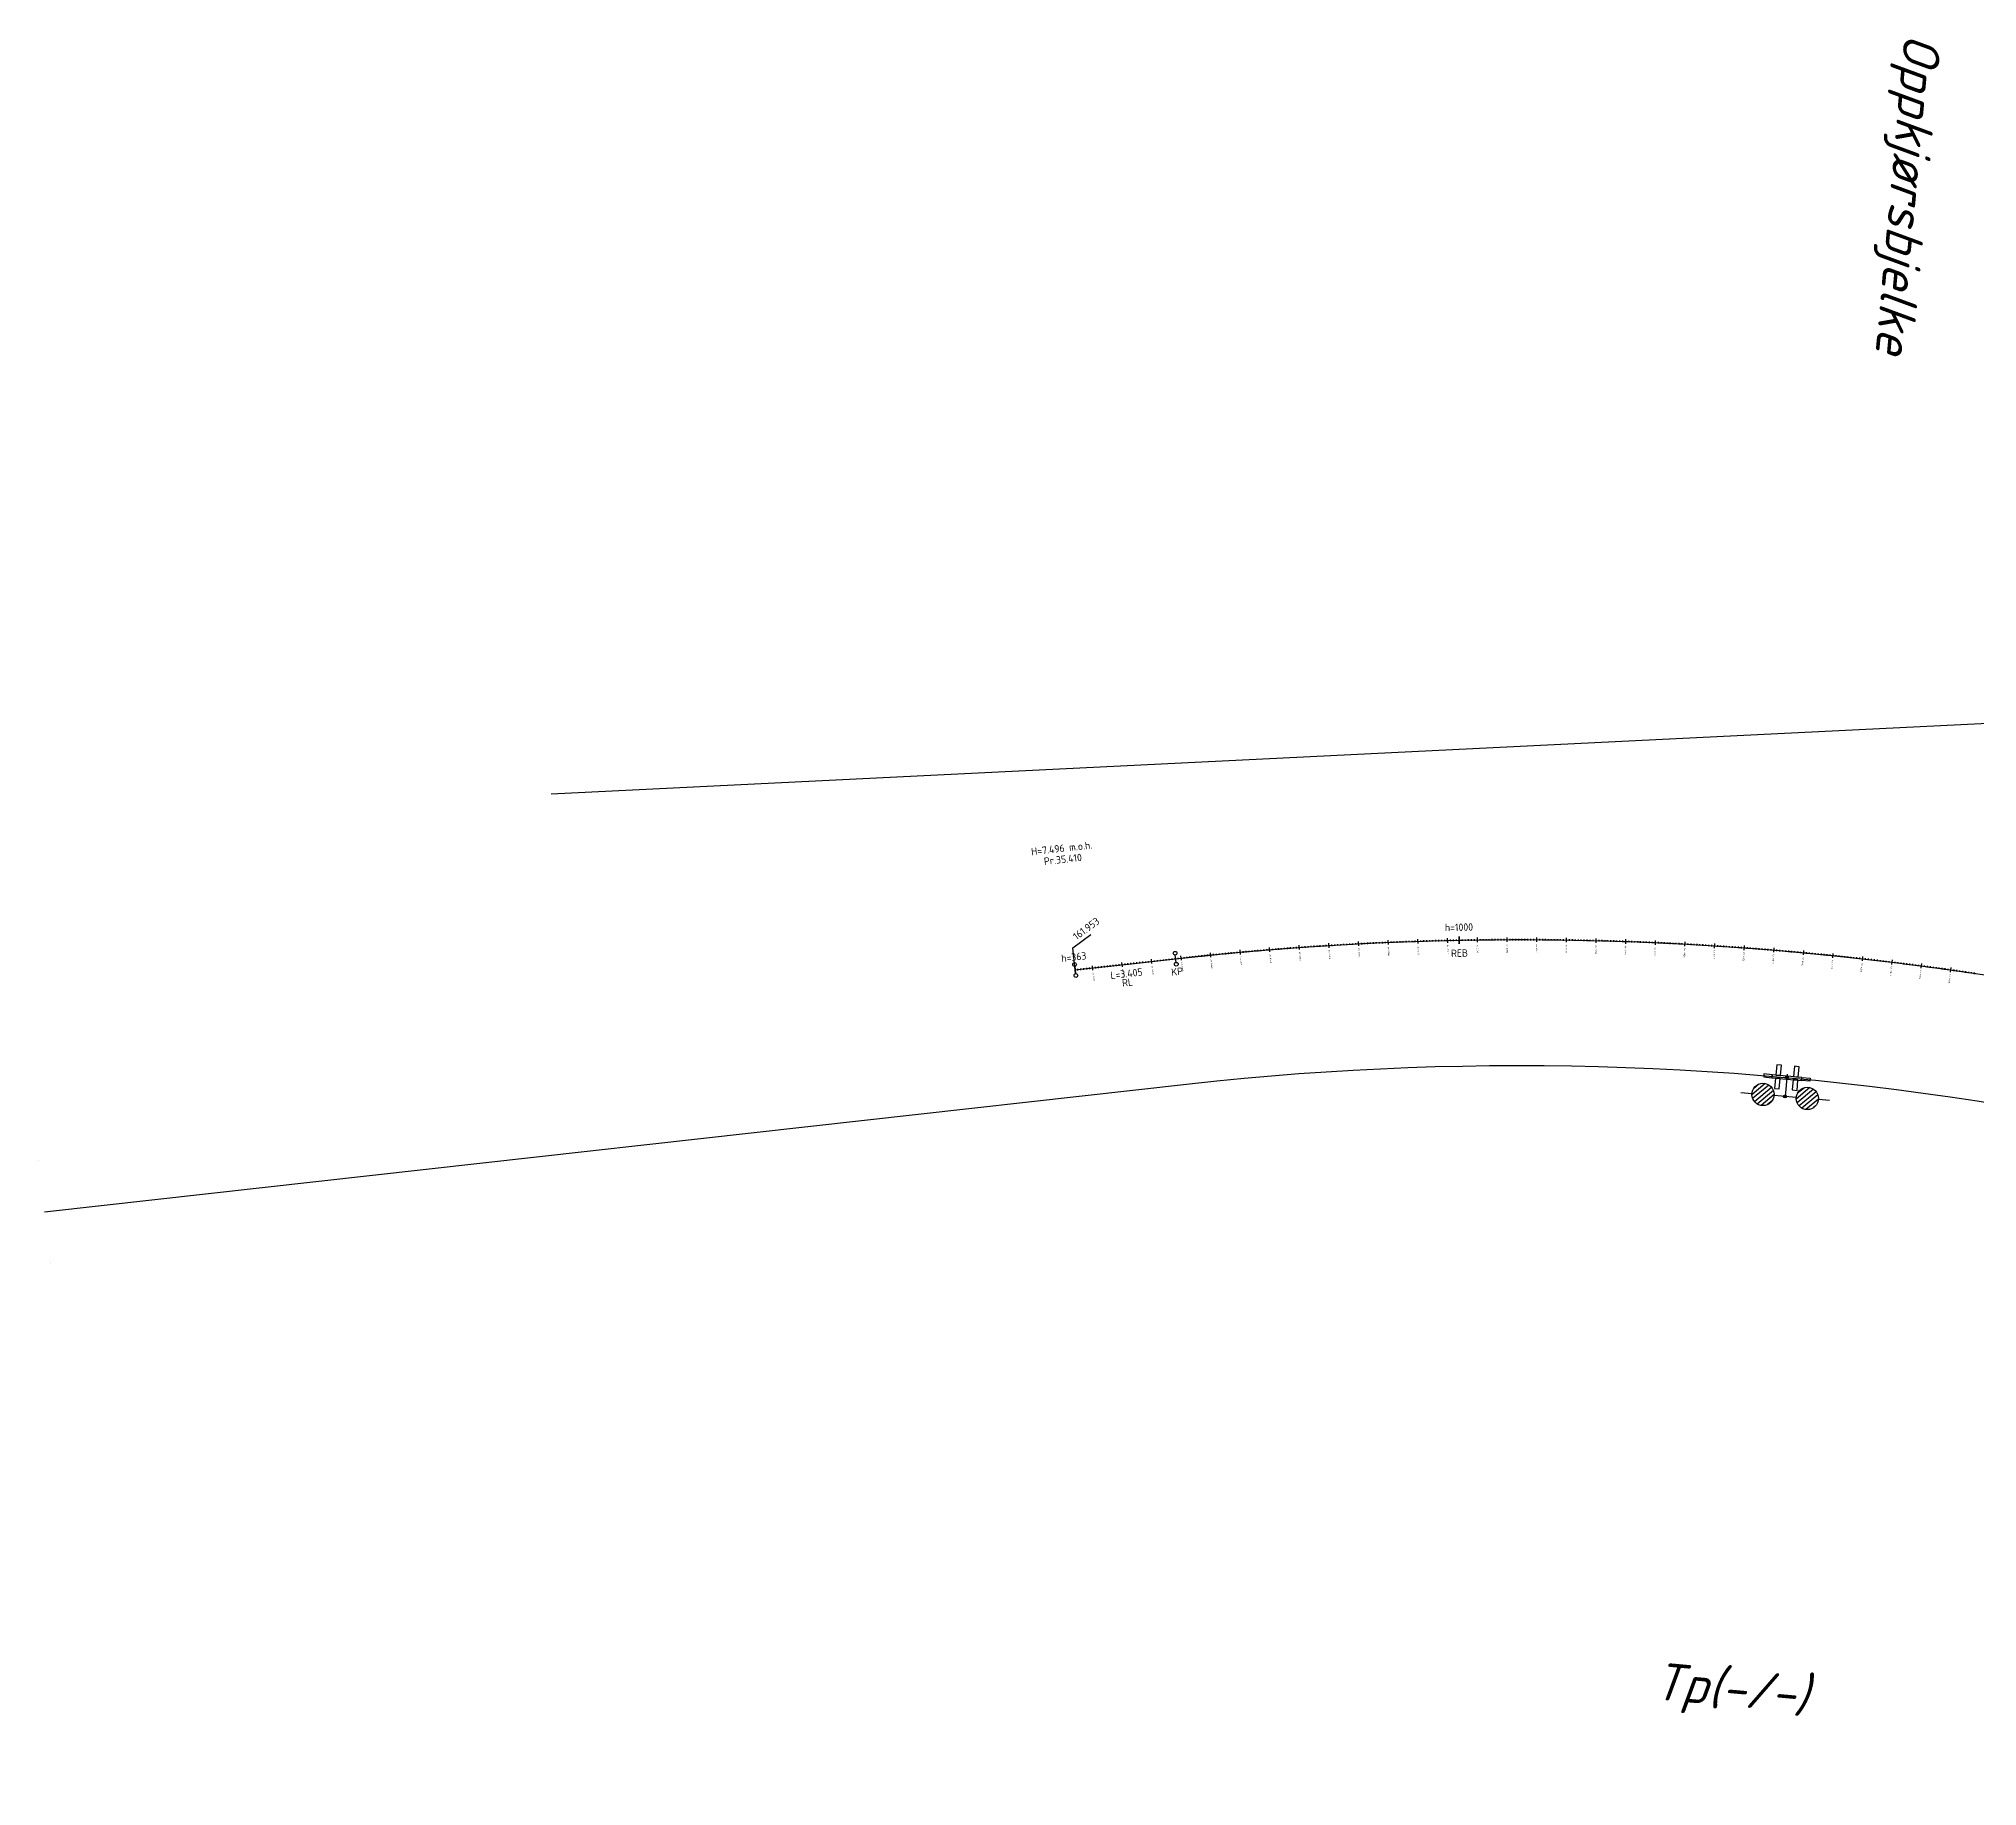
# Model space of a CAD drawing. Header units: metres. Extents: x -280 to 557, y -135 to 294.
# Drawn here: x 91.4 to 156.6, y 100.4 to 159.2 of the extents above; entities that cross this region are included whole.
import ezdxf
from ezdxf.enums import TextEntityAlignment as Align

# ---------------------------------------------------------------- set-up
doc = ezdxf.new("R2010")
doc.units = ezdxf.units.M
doc.layers.add('JBTFE__INNSETTINGSPUNKT', color=62, linetype='Continuous')
for name, color, linetype, true_color in [('JBTFE_ANNOTATIONS_GEOMETRY', 2, 'Continuous', 0xffff00), ('JBTFE_ANNOTATIONS_MILEAGE', 2, 'Continuous', 0xffff00), ('JBTFE_ANNOTATIONS_VERTICALPROFILE', 2, 'Continuous', 0xffff00), ('JBTOB__INFO', 4, 'Continuous', 0x00ffff), ('JBTOB__NAVN', 2, 'Continuous', 0xffff00), ('JBTOB_KO_MVS', 2, 'Continuous', 0xffff00), ('JBTOB_KO_SPO', 2, 'Continuous', 0xffff00), ('JBTSI__INFO', 4, 'Continuous', 0x00ffff), ('JBTSI__NAVN', 2, 'Continuous', 0xffff00), ('JBTSI_SA_TEL', 2, 'Continuous', 0xffff00)]:
    doc.layers.add(name, color=color, linetype=linetype, true_color=true_color)
doc.styles.add('iso', font='iso3098.shx', dxfattribs={"height": 1})
doc.styles.add('RC-STANDARD', font='iso3098.shx')

# ---------------------------------------------------------------- blocks, each defined once
blk = doc.blocks.new('NO-BN-2D-JBTOB-SPOROBJEKT-OPPKJOERSBJELKE')
at = {"color": 0, "linetype": 'ByBlock', "lineweight": -2, "transparency": 16777216}
for points in [[(0.05, 0.78), (0.05, 0.5), (-0.05, 0.5), (-0.05, 0.78)], [(-0.05, 0.22), (-0.05, 0.38), (-0.4, 0.38), (-0.4, 0.22)], [(0.05, -0.5), (0.05, 0.5), (-0.05, 0.5), (-0.05, -0.5)], [(0.4, 0.22), (0.4, 0.38), (0.05, 0.38), (0.05, 0.22)], [(-0.05, -0.38), (-0.05, -0.22), (-0.4, -0.22), (-0.4, -0.38)], [(0.05, -0.78), (0.05, -0.5), (-0.05, -0.5), (-0.05, -0.78)], [(0.4, -0.38), (0.4, -0.22), (0.05, -0.22), (0.05, -0.38)]]:
    blk.add_lwpolyline(points, close=True, dxfattribs=at)
blk = doc.blocks.new('NO-BN-2D-INSERTION-POINT')
at = {"layer": 'JBTFE__INNSETTINGSPUNKT', "linetype": 'ByBlock', "lineweight": -2, "transparency": 16777216}
for p, q in [((-0.05, 0), (0.05, 0)), ((0, -0.05), (0, 0.05))]:
    blk.add_line(p, q, dxfattribs=at)
blk.add_circle((0, 0), 0.05, dxfattribs=at)
blk = doc.blocks.new('*Z7')
at = {"color": 0, "linetype": 'ByBlock', "lineweight": -2, "transparency": 16777216, "rotation": 270}
blk.add_blockref('NO-BN-2D-JBTOB-SPOROBJEKT-OPPKJOERSBJELKE', (0, 0), dxfattribs=at)
at = {"color": 0, "linetype": 'ByBlock', "lineweight": -2, "transparency": 16777216}
blk.add_blockref('NO-BN-2D-INSERTION-POINT', (0, 0), dxfattribs=at)
at = {"layer": 'JBTOB__INFO', "color": 0, "linetype": 'ByBlock', "lineweight": -2, "transparency": 16777216, "style": 'iso'}
blk.add_attdef('OBJEKTINFO', text='', height=0.9, rotation=270, dxfattribs=at).set_placement((-1.4, 30), align=Align.MIDDLE_CENTER)
at = {"layer": 'JBTOB__NAVN', "color": 0, "linetype": 'ByBlock', "lineweight": -2, "transparency": 16777216, "style": 'iso', "oblique": 15}
blk.add_attdef('OBJEKTNAVN', text='', height=1.25, rotation=270, dxfattribs=at).set_placement((1.4, 30), align=Align.MIDDLE_CENTER)
blk = doc.blocks.new('NO-BN-2D-JBTSI-TOGDETEKSJON-TELLEPUNKT-SENSOR')
at = {"color": 0, "linetype": 'ByBlock', "lineweight": -2, "transparency": 16777216}
for p, q in [((-1.5, 0), (-1.125, 0)), ((-0.375, 0), (0.375, 0)), ((0, -0.75), (0, 0)), ((1.5, 0), (1.125, 0))]:
    blk.add_line(p, q, dxfattribs=at)
at = {"color": 0, "linetype": 'Continuous', "lineweight": -2, "transparency": 16777216}
for p, q in [((-1.125, -0.015), (-0.735, 0.375)), ((-1.093, -0.152), (-0.598, 0.343)), ((-1.039, 0.24), (-0.99, 0.289)), ((-1.026, -0.253), (-0.497, 0.276)), ((-0.932, -0.328), (-0.422, 0.182)), ((-0.807, -0.371), (-0.379, 0.057)), ((0.376, -0.03), (0.78, 0.374)), ((0.412, -0.162), (0.912, 0.338)), ((0.426, 0.188), (0.562, 0.324)), ((0.481, -0.261), (1.011, 0.269)), ((0.578, -0.333), (1.083, 0.172)), ((0.707, -0.372), (1.122, 0.043)), ((-0.619, -0.351), (-0.399, -0.131)), ((0.907, -0.34), (1.09, -0.157))]:
    blk.add_line(p, q, dxfattribs=at)
at = {"color": 0, "linetype": 'ByBlock', "lineweight": -2, "transparency": 16777216}
for centre in [(-0.75, 0), (0.75, 0)]:
    blk.add_circle(centre, 0.375, dxfattribs=at)
blk = doc.blocks.new('*Z11')
at = {"color": 0, "linetype": 'ByBlock', "lineweight": -2, "transparency": 16777216, "rotation": 183.3357279157696}
blk.add_blockref('NO-BN-2D-JBTSI-TOGDETEKSJON-TELLEPUNKT-SENSOR', (0, 0), dxfattribs=at)
at = {"color": 0, "linetype": 'ByBlock', "lineweight": -2, "transparency": 16777216}
blk.add_blockref('NO-BN-2D-INSERTION-POINT', (0, 0), dxfattribs=at)
at = {"layer": 'JBTSI__INFO', "linetype": 'ByBlock', "lineweight": -2, "transparency": 16777216, "style": 'iso'}
blk.add_attdef('OBJEKTINFO', text='', height=0.9, dxfattribs=at).set_placement((0, -24), align=Align.MIDDLE_CENTER)
at = {"layer": 'JBTSI__NAVN', "color": 0, "linetype": 'ByBlock', "lineweight": -2, "transparency": 16777216, "style": 'iso', "oblique": 15}
blk.add_attdef('OBJEKTNAVN', text='', height=1.25, dxfattribs=at).set_placement((0, -20), align=Align.MIDDLE_CENTER)
blk = doc.blocks.new('*Z22', base_point=(170.654, 116.533))
at = {"color": 0}
for p, q in [((139.2, 128.741), (139.195, 128.99)), ((139.195, 128.99), (139.2, 128.741)), ((126.277, 127.739), (126.249, 127.987)), ((126.249, 127.987), (126.277, 127.739)), ((129.66, 128.117), (129.633, 128.365))]:
    blk.add_line(p, q, dxfattribs=at)
for centre in [(126.242, 128.049), (129.626, 128.427), (129.667, 128.054), (126.284, 127.676)]:
    blk.add_circle(centre, 0.0625, dxfattribs=at)
at = {"color": 0, "char_height": 0.25, "attachment_point": 5, "style": 'RC-STANDARD'}
for s, insert, rotation in [('h=1000', (139.189, 129.303), 1.11068), ('h=363', (126.214, 128.298), 6.37364), ('REB', (139.206, 128.428), 1.11068), ('L=3.405', (127.989, 127.741), 6.37364), ('RL', (128.023, 127.443), 6.37364), ('KP', (129.695, 127.806), 6.37364)]:
    blk.add_mtext(s, dxfattribs=dict(at, insert=insert, rotation=rotation))
blk = doc.blocks.new('*Z23', base_point=(169.789, 118.011))
at = {"color": 0}
for p, q in [((126.179, 128.608), (126.783, 129.053)), ((126.263, 127.863), (126.179, 128.608))]:
    blk.add_line(p, q, dxfattribs=at)
at = {"color": 0, "char_height": 0.25, "style": 'RC-STANDARD'}
for s, insert, attachment_point, rotation in [('H=7.496 m.o.h.', (125.805, 131.962), 5, 6.37364), ('Pr.35.410', (125.846, 131.59), 5, 6.37364), ('161.953', (126.232, 128.958), 4, 36.37364)]:
    blk.add_mtext(s, dxfattribs=dict(at, insert=insert, attachment_point=attachment_point, rotation=rotation))
blk = doc.blocks.new('*Z24', base_point=(170.609, 116.414))
at = {"color": 0}
for p, q in [((133.617, 128.582), (133.613, 128.632)), ((133.716, 128.59), (133.713, 128.64)), ((133.82, 128.547), (133.809, 128.697)), ((133.916, 128.604), (133.912, 128.654)), ((134.016, 128.611), (134.012, 128.661)), ((134.115, 128.618), (134.112, 128.668)), ((134.215, 128.625), (134.212, 128.674)), ((134.315, 128.631), (134.312, 128.681)), ((134.415, 128.638), (134.411, 128.688)), ((134.514, 128.644), (134.511, 128.694)), ((134.614, 128.651), (134.611, 128.701)), ((134.714, 128.657), (134.711, 128.707)), ((134.817, 128.613), (134.808, 128.763)), ((134.914, 128.669), (134.911, 128.719)), ((135.013, 128.675), (135.01, 128.725)), ((135.113, 128.681), (135.11, 128.731)), ((135.213, 128.687), (135.21, 128.737)), ((135.313, 128.693), (135.31, 128.743)), ((135.413, 128.698), (135.41, 128.748)), ((135.512, 128.704), (135.51, 128.754)), ((135.612, 128.709), (135.61, 128.759)), ((135.712, 128.715), (135.709, 128.764)), ((135.814, 128.67), (135.807, 128.82)), ((135.912, 128.725), (135.909, 128.775)), ((136.012, 128.73), (136.009, 128.78)), ((136.111, 128.735), (136.109, 128.785)), ((136.211, 128.74), (136.209, 128.79)), ((136.311, 128.744), (136.309, 128.794)), ((136.411, 128.749), (136.409, 128.799)), ((136.511, 128.754), (136.509, 128.804)), ((136.611, 128.758), (136.609, 128.808)), ((136.711, 128.763), (136.709, 128.813)), ((136.813, 128.717), (136.806, 128.867)), ((136.91, 128.771), (136.908, 128.821)), ((137.01, 128.775), (137.008, 128.825)), ((137.11, 128.779), (137.108, 128.829)), ((137.21, 128.783), (137.208, 128.833)), ((137.31, 128.787), (137.308, 128.837)), ((137.41, 128.79), (137.408, 128.84)), ((137.51, 128.794), (137.508, 128.844)), ((137.61, 128.798), (137.608, 128.848)), ((137.71, 128.801), (137.708, 128.851)), ((137.811, 128.754), (137.806, 128.904)), ((137.91, 128.808), (137.908, 128.858)), ((138.009, 128.811), (138.008, 128.861)), ((138.109, 128.814), (138.108, 128.864)), ((138.209, 128.817), (138.208, 128.867)), ((138.309, 128.819), (138.308, 128.869)), ((138.409, 128.822), (138.408, 128.872)), ((138.509, 128.825), (138.508, 128.875)), ((138.609, 128.827), (138.608, 128.877)), ((138.709, 128.83), (138.708, 128.88)), ((138.81, 128.782), (138.807, 128.932)), ((138.909, 128.834), (138.908, 128.884)), ((139.009, 128.837), (139.008, 128.887)), ((139.109, 128.839), (139.108, 128.889)), ((139.209, 128.841), (139.208, 128.891)), ((139.309, 128.843), (139.308, 128.893)), ((139.409, 128.844), (139.408, 128.894)), ((139.509, 128.846), (139.508, 128.896)), ((139.609, 128.848), (139.608, 128.898)), ((139.709, 128.849), (139.708, 128.899)), ((139.809, 128.801), (139.807, 128.951)), ((139.909, 128.852), (139.908, 128.902)), ((140.008, 128.853), (140.008, 128.903)), ((140.108, 128.854), (140.108, 128.904)), ((140.208, 128.855), (140.208, 128.905)), ((140.308, 128.856), (140.308, 128.906)), ((140.408, 128.857), (140.408, 128.907)), ((140.508, 128.858), (140.508, 128.908)), ((140.608, 128.858), (140.608, 128.908)), ((140.708, 128.859), (140.708, 128.909)), ((140.808, 128.809), (140.808, 128.959)), ((140.908, 128.86), (140.908, 128.91)), ((141.008, 128.86), (141.008, 128.91)), ((141.108, 128.86), (141.108, 128.91)), ((141.208, 128.86), (141.208, 128.91)), ((141.308, 128.86), (141.308, 128.91)), ((141.408, 128.86), (141.408, 128.91)), ((141.508, 128.86), (141.508, 128.91)), ((141.608, 128.859), (141.608, 128.909)), ((141.708, 128.859), (141.708, 128.909)), ((141.808, 128.808), (141.809, 128.958)), ((141.908, 128.858), (141.908, 128.908)), ((142.008, 128.857), (142.008, 128.907)), ((142.108, 128.856), (142.108, 128.906)), ((142.208, 128.855), (142.208, 128.905)), ((142.308, 128.854), (142.308, 128.904)), ((142.408, 128.853), (142.408, 128.903)), ((142.508, 128.852), (142.508, 128.902)), ((142.608, 128.851), (142.608, 128.901)), ((142.708, 128.849), (142.708, 128.899)), ((142.807, 128.798), (142.809, 128.948)), ((142.908, 128.846), (142.909, 128.896)), ((143.008, 128.845), (143.009, 128.895)), ((143.108, 128.843), (143.109, 128.893)), ((143.208, 128.841), (143.209, 128.891)), ((143.308, 128.839), (143.309, 128.889)), ((143.407, 128.837), (143.409, 128.887)), ((143.507, 128.835), (143.509, 128.885)), ((143.607, 128.833), (143.609, 128.883)), ((143.707, 128.83), (143.709, 128.88)), ((143.806, 128.778), (143.81, 128.928)), ((143.907, 128.825), (143.909, 128.875)), ((144.007, 128.823), (144.009, 128.873)), ((144.107, 128.82), (144.109, 128.87)), ((144.207, 128.817), (144.208, 128.867)), ((144.307, 128.814), (144.308, 128.864)), ((144.407, 128.811), (144.408, 128.861)), ((144.507, 128.808), (144.508, 128.858)), ((144.607, 128.805), (144.608, 128.855)), ((144.707, 128.802), (144.708, 128.852)), ((144.805, 128.748), (144.81, 128.898)), ((144.907, 128.795), (144.908, 128.845)), ((145.006, 128.791), (145.008, 128.841)), ((145.106, 128.788), (145.108, 128.838)), ((145.206, 128.784), (145.208, 128.834)), ((145.306, 128.78), (145.308, 128.83)), ((145.406, 128.776), (145.408, 128.826)), ((145.506, 128.772), (145.508, 128.822)), ((145.606, 128.768), (145.608, 128.818)), ((145.706, 128.763), (145.708, 128.813)), ((145.803, 128.709), (145.81, 128.859)), ((145.905, 128.755), (145.908, 128.805)), ((146.005, 128.75), (146.008, 128.8)), ((146.105, 128.745), (146.108, 128.795)), ((146.205, 128.741), (146.207, 128.791)), ((146.305, 128.736), (146.307, 128.786)), ((146.405, 128.731), (146.407, 128.781)), ((146.505, 128.726), (146.507, 128.776)), ((146.604, 128.721), (146.607, 128.771)), ((146.704, 128.716), (146.707, 128.766)), ((146.801, 128.66), (146.81, 128.81)), ((146.904, 128.705), (146.907, 128.755)), ((147.004, 128.699), (147.007, 128.749)), ((147.104, 128.694), (147.106, 128.744)), ((147.203, 128.688), (147.206, 128.738)), ((147.303, 128.682), (147.306, 128.732)), ((147.403, 128.676), (147.406, 128.726)), ((147.503, 128.67), (147.506, 128.72)), ((147.603, 128.664), (147.606, 128.714)), ((147.702, 128.658), (147.706, 128.708)), ((147.799, 128.602), (147.809, 128.752)), ((147.902, 128.646), (147.905, 128.695)), ((148.002, 128.639), (148.005, 128.689)), ((148.102, 128.633), (148.105, 128.682)), ((148.201, 128.626), (148.205, 128.676)), ((148.301, 128.619), (148.304, 128.669)), ((148.401, 128.612), (148.404, 128.662)), ((148.5, 128.605), (148.504, 128.655)), ((148.6, 128.598), (148.604, 128.648)), ((148.7, 128.591), (148.704, 128.641)), ((148.796, 128.534), (148.807, 128.684)), ((126.858, 127.854), (126.841, 128.003)), ((127.15, 127.937), (127.145, 127.987)), ((127.25, 127.948), (127.244, 127.998)), ((127.349, 127.959), (127.344, 128.009)), ((127.449, 127.97), (127.443, 128.02)), ((127.548, 127.981), (127.542, 128.031)), ((127.647, 127.992), (127.642, 128.042)), ((127.747, 128.003), (127.741, 128.053)), ((127.852, 127.965), (127.835, 128.114)), ((127.945, 128.026), (127.94, 128.075)), ((128.045, 128.037), (128.039, 128.086)), ((128.144, 128.048), (128.139, 128.098)), ((128.244, 128.059), (128.238, 128.109)), ((128.343, 128.07), (128.337, 128.12)), ((128.442, 128.081), (128.437, 128.131)), ((128.542, 128.092), (128.536, 128.142)), ((128.641, 128.103), (128.636, 128.153)), ((128.741, 128.114), (128.735, 128.164)), ((128.845, 128.076), (128.829, 128.225)), ((128.939, 128.137), (128.934, 128.186)), ((129.039, 128.148), (129.033, 128.197)), ((129.138, 128.159), (129.132, 128.209)), ((129.237, 128.17), (129.232, 128.22)), ((129.337, 128.181), (129.331, 128.231)), ((129.436, 128.192), (129.431, 128.242)), ((129.536, 128.203), (129.53, 128.253)), ((129.635, 128.214), (129.629, 128.264)), ((129.734, 128.225), (129.729, 128.275)), ((129.839, 128.187), (129.823, 128.336)), ((129.933, 128.247), (129.928, 128.297)), ((130.032, 128.258), (130.027, 128.308)), ((130.132, 128.269), (130.127, 128.318)), ((130.231, 128.279), (130.226, 128.329)), ((130.331, 128.29), (130.325, 128.34)), ((130.43, 128.3), (130.425, 128.35)), ((130.53, 128.31), (130.524, 128.36)), ((130.629, 128.321), (130.624, 128.37)), ((130.728, 128.331), (130.723, 128.381)), ((130.833, 128.291), (130.818, 128.44)), ((130.927, 128.351), (130.923, 128.401)), ((131.027, 128.361), (131.022, 128.41)), ((131.126, 128.37), (131.122, 128.42)), ((131.226, 128.38), (131.221, 128.43)), ((131.325, 128.389), (131.321, 128.439)), ((131.425, 128.399), (131.42, 128.449)), ((131.525, 128.408), (131.52, 128.458)), ((131.624, 128.418), (131.619, 128.467)), ((131.724, 128.427), (131.719, 128.476)), ((131.828, 128.386), (131.814, 128.535)), ((131.923, 128.445), (131.918, 128.494)), ((132.022, 128.454), (132.018, 128.503)), ((132.122, 128.462), (132.118, 128.512)), ((132.222, 128.471), (132.217, 128.521)), ((132.321, 128.48), (132.317, 128.529)), ((132.421, 128.488), (132.417, 128.538)), ((132.52, 128.496), (132.516, 128.546)), ((132.62, 128.505), (132.616, 128.555)), ((132.72, 128.513), (132.716, 128.563)), ((132.823, 128.471), (132.811, 128.621)), ((132.919, 128.529), (132.915, 128.579)), ((133.019, 128.537), (133.015, 128.587)), ((133.118, 128.545), (133.114, 128.595)), ((133.218, 128.553), (133.214, 128.602)), ((133.318, 128.56), (133.314, 128.61)), ((133.417, 128.568), (133.414, 128.618)), ((133.517, 128.575), (133.513, 128.625)), ((148.899, 128.577), (148.903, 128.627)), ((148.999, 128.569), (149.003, 128.619)), ((149.099, 128.562), (149.103, 128.612)), ((149.198, 128.554), (149.202, 128.604)), ((149.298, 128.546), (149.302, 128.596)), ((149.398, 128.539), (149.402, 128.588)), ((149.497, 128.531), (149.501, 128.581)), ((149.597, 128.523), (149.601, 128.573)), ((149.697, 128.515), (149.701, 128.564)), ((149.792, 128.457), (149.805, 128.606)), ((149.896, 128.498), (149.9, 128.548)), ((149.996, 128.49), (150, 128.54)), ((150.095, 128.481), (150.1, 128.531)), ((150.195, 128.473), (150.199, 128.523)), ((150.294, 128.464), (150.299, 128.514)), ((150.394, 128.455), (150.398, 128.505)), ((150.494, 128.447), (150.498, 128.496)), ((150.593, 128.438), (150.598, 128.487)), ((150.693, 128.429), (150.697, 128.478)), ((150.788, 128.37), (150.802, 128.519)), ((150.892, 128.41), (150.897, 128.46)), ((150.991, 128.401), (150.996, 128.451)), ((151.091, 128.391), (151.096, 128.441)), ((151.191, 128.382), (151.195, 128.432)), ((151.29, 128.372), (151.295, 128.422)), ((151.39, 128.363), (151.394, 128.412)), ((151.489, 128.353), (151.494, 128.403)), ((151.588, 128.343), (151.593, 128.393)), ((151.688, 128.333), (151.693, 128.383)), ((151.782, 128.273), (151.798, 128.422)), ((151.887, 128.313), (151.892, 128.362)), ((151.986, 128.302), (151.992, 128.352)), ((152.086, 128.292), (152.091, 128.342)), ((152.185, 128.281), (152.19, 128.331)), ((152.285, 128.271), (152.29, 128.321)), ((152.384, 128.26), (152.389, 128.31)), ((152.483, 128.249), (152.489, 128.299)), ((152.583, 128.239), (152.588, 128.288)), ((152.682, 128.228), (152.688, 128.277)), ((152.776, 128.167), (152.793, 128.316)), ((152.881, 128.205), (152.886, 128.255)), ((152.98, 128.194), (152.986, 128.244)), ((153.08, 128.183), (153.085, 128.233)), ((153.179, 128.171), (153.185, 128.221)), ((153.278, 128.16), (153.284, 128.21)), ((153.377, 128.148), (153.383, 128.198)), ((153.477, 128.137), (153.483, 128.186)), ((153.576, 128.125), (153.582, 128.174)), ((153.675, 128.113), (153.681, 128.163)), ((153.769, 128.051), (153.787, 128.2)), ((153.874, 128.089), (153.88, 128.138)), ((153.973, 128.077), (153.979, 128.126)), ((154.072, 128.064), (154.078, 128.114)), ((154.171, 128.052), (154.178, 128.102)), ((154.271, 128.039), (154.277, 128.089)), ((154.37, 128.027), (154.376, 128.077)), ((154.469, 128.014), (154.475, 128.064)), ((154.568, 128.002), (154.575, 128.051)), ((154.667, 127.989), (154.674, 128.038)), ((154.76, 127.926), (154.779, 128.075)), ((154.866, 127.963), (154.872, 128.012)), ((154.965, 127.95), (154.971, 127.999)), ((155.064, 127.936), (155.07, 127.986)), ((126.355, 127.848), (126.35, 127.898)), ((126.455, 127.859), (126.449, 127.909)), ((126.554, 127.87), (126.549, 127.92)), ((126.653, 127.881), (126.648, 127.931)), ((126.753, 127.892), (126.747, 127.942)), ((126.952, 127.915), (126.946, 127.964)), ((127.051, 127.926), (127.045, 127.975)), ((155.163, 127.923), (155.17, 127.972)), ((155.262, 127.91), (155.269, 127.959)), ((155.361, 127.896), (155.368, 127.946)), ((155.46, 127.882), (155.467, 127.932)), ((155.559, 127.869), (155.566, 127.918)), ((155.658, 127.855), (155.665, 127.904)), ((155.75, 127.791), (155.771, 127.94)), ((155.856, 127.827), (155.863, 127.876)), ((155.955, 127.813), (155.962, 127.862)), ((156.054, 127.799), (156.061, 127.848)), ((156.153, 127.784), (156.16, 127.834)), ((156.252, 127.77), (156.259, 127.82)), ((156.351, 127.756), (156.358, 127.805)), ((156.45, 127.741), (156.457, 127.79)), ((156.549, 127.726), (156.556, 127.776))]:
    blk.add_line(p, q, dxfattribs=at)
at = {"color": 0, "char_height": 0.05, "attachment_point": 4, "style": 'RC-STANDARD'}
for s, insert, rotation in [('km 0.046', (136.816, 128.642), 272.42406), ('km 0.047', (137.814, 128.679), 271.87441), ('km 0.048', (138.812, 128.707), 271.32476), ('km 0.049', (139.81, 128.726), 270.7751), ('km 0.050', (140.809, 128.734), 270.22545), ('km 0.051', (141.807, 128.733), 269.6758), ('km 0.052', (142.806, 128.723), 269.12615), ('km 0.053', (143.804, 128.703), 268.57649), ('km 0.054', (144.802, 128.673), 268.02684), ('km 0.055', (145.8, 128.634), 267.47719), ('km 0.038', (128.854, 128.001), 276.37364), ('km 0.039', (129.847, 128.112), 276.27163), ('km 0.040', (130.84, 128.216), 275.72198), ('km 0.041', (131.834, 128.311), 275.17232), ('km 0.042', (132.829, 128.396), 274.62267), ('km 0.043', (133.825, 128.472), 274.07302), ('km 0.044', (134.821, 128.538), 273.52337), ('km 0.045', (135.818, 128.595), 272.97371), ('km 0.056', (146.797, 128.585), 266.92754), ('km 0.057', (147.794, 128.527), 266.37788), ('km 0.058', (148.791, 128.459), 265.82823), ('km 0.059', (149.786, 128.382), 265.27858), ('km 0.060', (150.781, 128.295), 264.72893), ('km 0.061', (151.775, 128.198), 264.17927), ('km 0.062', (152.768, 128.092), 263.62962), ('km 0.036', (126.866, 127.779), 276.37364), ('km 0.037', (127.86, 127.89), 276.37364), ('km 0.063', (153.76, 127.977), 263.07997), ('km 0.064', (154.75, 127.852), 262.53032), ('km 0.065', (155.74, 127.717), 261.98066)]:
    blk.add_mtext(s, dxfattribs=dict(at, insert=insert, rotation=rotation))

msp = doc.modelspace()

# ---------------------------------------------------------------- linework, layer by layer
at = {"color": 5}
msp.add_line((126.263, 127.863, 7.496), (129.646, 128.241, 8.047), dxfattribs=at)
at = {"color": 4, "true_color": 0x00ffff}
msp.add_lwpolyline([(108.606, 133.791), (159.522, 136.298, -0.125809), (208.063, 126.403, 0.152385), (266.974, 117.562)], format="xyb", dxfattribs=at)
for points in [[(91.351, 121.437, 0), (91.351, 121.437, 0.76)], [(91.735, 117.999, 0), (91.735, 117.999, 0.76)]]:
    msp.add_polyline3d(points)
at = {"color": 5, "extrusion": (0.160347, -0.008709, -0.987022)}
msp.add_arc((29.528, 139.602, 11.729), 106.98, 350.63985, 9.36015, dxfattribs=at)
at = {"layer": 'JBTOB_KO_SPO', "flags": 128}
for points in [[(126.263, 127.863), (129.646, 128.241, -0.147799), (188.957, 117.311), (208.849, 107.064, 0.01749), (214.906, 104.207)], [(91.543, 119.718), (130.117, 124.027, -0.147799), (187.015, 113.542), (206.907, 103.294, 0.115804), (251.249, 92.202), (283.493, 91.733)]]:
    msp.add_lwpolyline(points, format="xyb", dxfattribs=at)

# ---------------------------------------------------------------- block references
at = {"layer": 'JBTFE_ANNOTATIONS_GEOMETRY'}
msp.add_blockref('*Z22', (170.654, 116.533), dxfattribs=at)
at = {"layer": 'JBTFE_ANNOTATIONS_MILEAGE'}
msp.add_blockref('*Z24', (170.609, 116.414), dxfattribs=at)
at = {"layer": 'JBTFE_ANNOTATIONS_VERTICALPROFILE'}
msp.add_blockref('*Z23', (169.789, 118.011), dxfattribs=at)
at = {"layer": 'JBTOB_KO_MVS'}
ref = msp.add_blockref('*Z7', (150.233, 124.238, 11.887), dxfattribs=dict(at, rotation=354.8281728311317))
ref.add_attrib('OBJEKTNAVN', 'Oppkjørsbjelke', dxfattribs={"layer": 'JBTOB__NAVN', "color": 0, "linetype": 'ByBlock', "lineweight": -2, "transparency": 16777216, "height": 1.25, "rotation": 264.82817, "style": 'iso', "oblique": 15}).set_placement((154.331, 153.99, 11.887), align=Align.MIDDLE_CENTER)
at = {"layer": 'JBTSI_SA_TEL'}
ref = msp.add_blockref('*Z11', (150.175, 123.601, 11.494), dxfattribs=dict(at, rotation=351.4924449153622))
ref.add_attrib('OBJEKTNAVN', 'Tp(-/-)', dxfattribs={"layer": 'JBTSI__NAVN', "color": 0, "linetype": 'ByBlock', "lineweight": -2, "transparency": 16777216, "height": 1.25, "rotation": 354.82817, "style": 'iso', "oblique": 15}).set_placement((148.372, 103.683, 11.494), align=Align.MIDDLE_CENTER)

doc.saveas('drawing.dxf')
